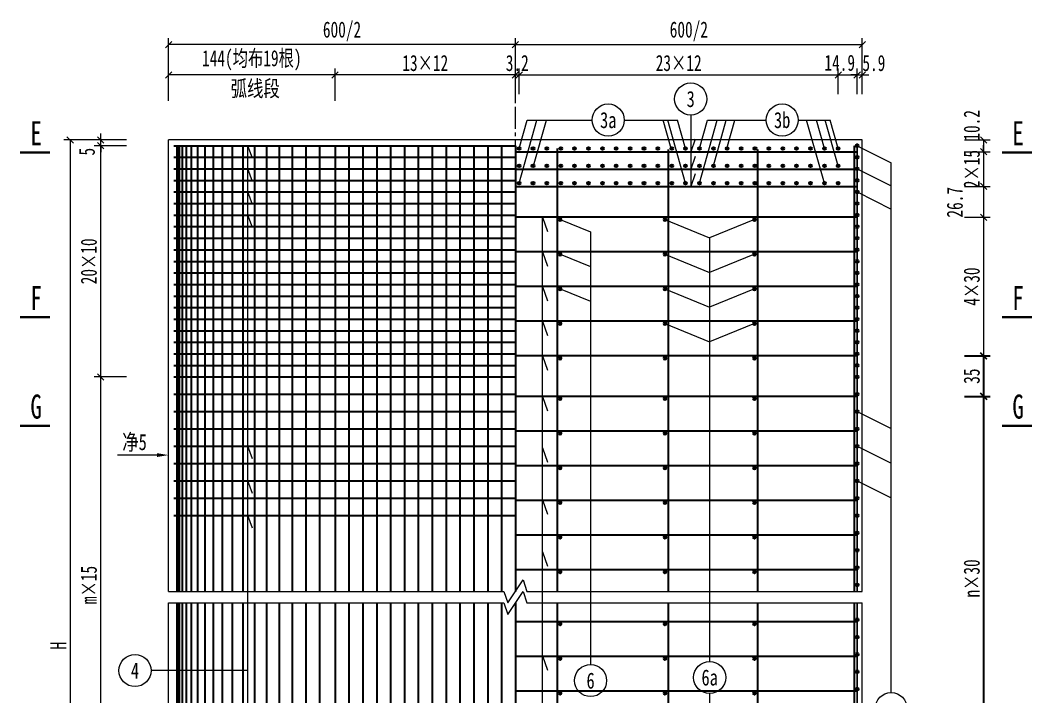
# Model space of a CAD drawing. Header units: millimetres. Extents: x 3400 to 11153, y 4569 to 11779.
# Drawn here: x 4929 to 5804, y 7214 to 7799 of the extents above; entities that cross this region are included whole.
import ezdxf
from ezdxf.enums import TextEntityAlignment as Align

# ---------------------------------------------------------------- set-up
doc = ezdxf.new("R2010")
doc.units = ezdxf.units.MM
doc.linetypes.add('CENTER2', pattern=[28.575, 19.05, -3.175, 3.175, -3.175])
doc.layers.get('0').update_dxf_attribs({"lineweight": 15})
doc.layers.get('Defpoints').update_dxf_attribs({"color": 8})
for name, color, linetype, lineweight in [('中心线', 2, 'CENTER2', 15), ('尺寸及阴影线', 4, 'Continuous', 13), ('尺寸标注', 4, 'Continuous', 13), ('文字', 7, 'Continuous', 15), ('文本', 7, 'Continuous', 15), ('标注', 4, 'Continuous', 13), ('粗线', 3, 'Continuous', 35), ('细实线', 4, 'Continuous', 15), ('细线', 4, 'Continuous', 15), ('钢筋', 1, 'Continuous', 30)]:
    doc.layers.add(name, color=color, linetype=linetype, lineweight=lineweight)
doc.styles.add('111', font='仿宋_GB2312.ttf', dxfattribs={"width": 0.7})
doc.styles.add('BM_Dim', font='仿宋_GB2312.ttf', dxfattribs={"width": 0.85})
doc.styles.add('FS', font='仿宋_GB2312.ttf', dxfattribs={"width": 0.75})
doc.styles.get("Standard").update_dxf_attribs({"font": '仿宋_GB2312.ttf'})
doc.dimstyles.new('200', dxfattribs={"dimscale": 0, "dimtxt": 2.5, "dimasz": 1, "dimexe": 1, "dimexo": 1, "dimgap": 0.6, "dimtad": 1, "dimdec": 1, "dimdsep": 46, "dimtxsty": '111', "dimblk": 'OBLIQUE', "dimcen": 0, "dimclrd": 4, "dimclre": 4, "dimclrt": 4, "dimadec": 1, "dimazin": 2, "dimtfac": 1, "dimtdec": 1, "dimtix": 1, "dimtmove": 2, "dimatfit": 3, "dimfxl": 4, "dimfxlon": 1, "dimtolj": 1, "dimlwd": -1, "dimlwe": -1, "dimarcsym": 0})

# ---------------------------------------------------------------- blocks, each defined once
blk = doc.blocks.new('DJ 22')
at = {"layer": '钢筋'}
h = blk.add_hatch(color=256, dxfattribs=at)
h.dxf.hatch_style = 1
h.paths.add_polyline_path([(1.26, 0, 1), (-1.25, 0, 1)])
blk.add_circle((0, 0), 1.25, dxfattribs=at)
blk = doc.blocks.new('_Oblique')
at = {"color": 0, "linetype": 'ByBlock', "lineweight": -2}
blk.add_line((-0.5, -0.5), (0.5, 0.5), dxfattribs=at)
blk = doc.blocks.new('*D5')
at = {"color": 4, "transparency": 16777216}
for p, q in [((4999.1, 7695.23), (4999.1, 7700.79)), ((5021.32, 7695.23), (4993.54, 7695.23)), ((4999.1, 7690.23), (4999.1, 7695.23)), ((5021.32, 7690.23), (4993.54, 7690.23)), ((4999.1, 7690.23), (4999.1, 7684.68))]:
    blk.add_line(p, q, dxfattribs=at)
at = {"layer": 'Defpoints', "color": 0, "transparency": 16777216}
for p in [(4999.1, 7695.23), (5062.2, 7695.23), (5062.2, 7690.23)]:
    blk.add_point(p, dxfattribs=at)
at = {"color": 4, "transparency": 16777216, "xscale": 5.555555555555556, "yscale": 5.555555555555556, "zscale": 5.555555555555556}
for p, rotation in [((4999.1, 7695.23), 270), ((4999.1, 7690.23), 90)]:
    blk.add_blockref('_Oblique', p, dxfattribs=dict(at, rotation=rotation))
at = {"color": 4, "transparency": 16777216, "insert": (4987.13, 7685.09), "char_height": 13.889, "attachment_point": 5, "rotation": 90, "style": '111'}
blk.add_mtext('\\A1;5', dxfattribs=at)
blk = doc.blocks.new('*D6')
at = {"color": 4, "transparency": 16777216}
for p, q in [((5021.32, 7490.23), (4993.54, 7490.23)), ((4999.1, 7130.23), (4999.1, 7490.23)), ((5021.32, 7130.23), (4993.54, 7130.23))]:
    blk.add_line(p, q, dxfattribs=at)
at = {"layer": 'Defpoints', "color": 0, "transparency": 16777216}
for p in [(4999.1, 7490.23), (5062.2, 7490.23), (5062.2, 7130.23)]:
    blk.add_point(p, dxfattribs=at)
at = {"color": 4, "transparency": 16777216, "xscale": 5.555555555555556, "yscale": 5.555555555555556, "zscale": 5.555555555555556}
for p, rotation in [((4999.1, 7490.23), 90), ((4999.1, 7130.23), 270)]:
    blk.add_blockref('_Oblique', p, dxfattribs=dict(at, rotation=rotation))
at = {"color": 4, "transparency": 16777216, "insert": (4988.82, 7310.23), "char_height": 13.889, "attachment_point": 5, "rotation": 90, "style": '111'}
blk.add_mtext('\\A1;m×15', dxfattribs=at)
blk = doc.blocks.new('*D11')
at = {"color": 4, "transparency": 16777216}
for p, q in [((4994.85, 7695.23), (4967.07, 7695.23)), ((4972.63, 7695.23), (4972.63, 6820.23)), ((4994.85, 6820.23), (4967.07, 6820.23))]:
    blk.add_line(p, q, dxfattribs=at)
at = {"layer": 'Defpoints', "color": 0, "transparency": 16777216}
for p in [(5057.78, 7695.23), (4972.63, 6820.23), (5064.37, 6820.23)]:
    blk.add_point(p, dxfattribs=at)
at = {"color": 4, "transparency": 16777216, "xscale": 5.555555555555556, "yscale": 5.555555555555556, "zscale": 5.555555555555556}
for p, rotation in [((4972.63, 7695.23), 90), ((4972.63, 6820.23), 270)]:
    blk.add_blockref('_Oblique', p, dxfattribs=dict(at, rotation=rotation))
at = {"color": 4, "transparency": 16777216, "insert": (4962.35, 7257.73), "char_height": 13.889, "attachment_point": 5, "rotation": 90, "style": '111'}
blk.add_mtext('\\A1;H', dxfattribs=at)
blk = doc.blocks.new('*D13')
at = {"color": 4, "transparency": 16777216}
for p, q in [((5201.78, 7729.22), (5201.78, 7757)), ((5357.78, 7729.22), (5357.78, 7757)), ((5357.78, 7751.44), (5201.78, 7751.44))]:
    blk.add_line(p, q, dxfattribs=at)
at = {"layer": 'Defpoints', "color": 0, "transparency": 16777216}
for p in [(5201.78, 7751.44), (5201.78, 7690.23), (5357.78, 7690.23)]:
    blk.add_point(p, dxfattribs=at)
at = {"color": 4, "transparency": 16777216, "xscale": 5.555555555555556, "yscale": 5.555555555555556, "zscale": 5.555555555555556, "rotation": 180}
blk.add_blockref('_Oblique', (5201.78, 7751.44), dxfattribs=at)
at = {"color": 4, "transparency": 16777216, "xscale": 5.555555555555556, "yscale": 5.555555555555556, "zscale": 5.555555555555556}
blk.add_blockref('_Oblique', (5357.78, 7751.44), dxfattribs=at)
at = {"color": 4, "transparency": 16777216, "insert": (5279.78, 7761.72), "char_height": 13.889, "attachment_point": 5, "style": '111'}
blk.add_mtext('\\A1;13×12', dxfattribs=at)
blk = doc.blocks.new('*D14')
at = {"color": 4, "transparency": 16777216}
for p, q in [((5057.78, 7729.22), (5057.78, 7757)), ((5201.78, 7729.22), (5201.78, 7757)), ((5201.78, 7751.44), (5057.78, 7751.44))]:
    blk.add_line(p, q, dxfattribs=at)
at = {"layer": 'Defpoints', "color": 0, "transparency": 16777216}
for p in [(5057.78, 7751.44), (5057.78, 7690.23), (5201.78, 7690.23)]:
    blk.add_point(p, dxfattribs=at)
at = {"color": 4, "transparency": 16777216, "xscale": 5.555555555555556, "yscale": 5.555555555555556, "zscale": 5.555555555555556, "rotation": 180}
blk.add_blockref('_Oblique', (5057.78, 7751.44), dxfattribs=at)
at = {"color": 4, "transparency": 16777216, "xscale": 5.555555555555556, "yscale": 5.555555555555556, "zscale": 5.555555555555556}
blk.add_blockref('_Oblique', (5201.78, 7751.44), dxfattribs=at)
at = {"color": 4, "transparency": 16777216, "insert": (5129.78, 7764.12), "char_height": 13.8889, "attachment_point": 5, "style": '111'}
blk.add_mtext('\\A1;144(均布19根)', dxfattribs=at)
blk = doc.blocks.new('*D15')
at = {"color": 4, "transparency": 16777216}
for p, q in [((5057.78, 7755.52), (5057.78, 7783.3)), ((5357.78, 7755.52), (5357.78, 7783.3)), ((5357.78, 7777.74), (5057.78, 7777.74))]:
    blk.add_line(p, q, dxfattribs=at)
at = {"layer": 'Defpoints', "color": 0, "transparency": 16777216}
for p in [(5057.78, 7777.74), (5057.78, 7695.23), (5357.78, 7695.23)]:
    blk.add_point(p, dxfattribs=at)
at = {"color": 4, "transparency": 16777216, "xscale": 5.555555555555556, "yscale": 5.555555555555556, "zscale": 5.555555555555556, "rotation": 180}
blk.add_blockref('_Oblique', (5057.78, 7777.74), dxfattribs=at)
at = {"color": 4, "transparency": 16777216, "xscale": 5.555555555555556, "yscale": 5.555555555555556, "zscale": 5.555555555555556}
blk.add_blockref('_Oblique', (5357.78, 7777.74), dxfattribs=at)
at = {"color": 4, "transparency": 16777216, "insert": (5207.78, 7789.07), "char_height": 13.889, "attachment_point": 5, "style": '111'}
blk.add_mtext('\\A1;600/2', dxfattribs=at)
blk = doc.blocks.new('*D16')
at = {"color": 4, "transparency": 16777216}
for p, q in [((5357.78, 7755.52), (5357.78, 7783.3)), ((5657.78, 7755.52), (5657.78, 7783.3)), ((5357.78, 7777.74), (5657.78, 7777.74))]:
    blk.add_line(p, q, dxfattribs=at)
at = {"layer": 'Defpoints', "color": 0, "transparency": 16777216}
for p in [(5657.78, 7777.74), (5357.78, 7695.23), (5657.78, 7695.23)]:
    blk.add_point(p, dxfattribs=at)
at = {"color": 4, "transparency": 16777216, "xscale": 5.555555555555556, "yscale": 5.555555555555556, "zscale": 5.555555555555556, "rotation": 180}
blk.add_blockref('_Oblique', (5357.78, 7777.74), dxfattribs=at)
at = {"color": 4, "transparency": 16777216, "xscale": 5.555555555555556, "yscale": 5.555555555555556, "zscale": 5.555555555555556}
blk.add_blockref('_Oblique', (5657.78, 7777.74), dxfattribs=at)
at = {"color": 4, "transparency": 16777216, "insert": (5507.78, 7789.07), "char_height": 13.889, "attachment_point": 5, "style": '111'}
blk.add_mtext('\\A1;600/2', dxfattribs=at)
blk = doc.blocks.new('*D30')
at = {"color": 4, "transparency": 16777216}
for p, q in [((5021.32, 7690.23), (4993.54, 7690.23)), ((4999.1, 7490.23), (4999.1, 7690.23)), ((5021.32, 7490.23), (4993.54, 7490.23))]:
    blk.add_line(p, q, dxfattribs=at)
at = {"layer": 'Defpoints', "color": 0, "transparency": 16777216}
for p in [(4999.1, 7690.23), (5062.2, 7690.23), (5062.2, 7490.23)]:
    blk.add_point(p, dxfattribs=at)
at = {"color": 4, "transparency": 16777216, "xscale": 5.555555555555556, "yscale": 5.555555555555556, "zscale": 5.555555555555556}
for p, rotation in [((4999.1, 7690.23), 90), ((4999.1, 7490.23), 270)]:
    blk.add_blockref('_Oblique', p, dxfattribs=dict(at, rotation=rotation))
at = {"color": 4, "transparency": 16777216, "insert": (4988.82, 7590.23), "char_height": 13.889, "attachment_point": 5, "rotation": 90, "style": '111'}
blk.add_mtext('\\A1;20×10', dxfattribs=at)
blk = doc.blocks.new('*D32')
at = {"color": 4, "transparency": 16777216}
for p, q in [((5746.09, 7695.23), (5768.31, 7695.23)), ((5762.75, 7695.23), (5762.75, 7685.05)), ((5746.09, 7685.05), (5768.31, 7685.05))]:
    blk.add_line(p, q, dxfattribs=at)
at = {"layer": 'Defpoints', "color": 0, "transparency": 16777216}
for p in [(5651.35, 7695.23), (5646.82, 7685.05), (5762.75, 7685.05)]:
    blk.add_point(p, dxfattribs=at)
at = {"color": 4, "transparency": 16777216, "xscale": 5.555555555555556, "yscale": 5.555555555555556, "zscale": 5.555555555555556}
for p, rotation in [((5762.75, 7695.23), 90), ((5762.75, 7685.05), 270)]:
    blk.add_blockref('_Oblique', p, dxfattribs=dict(at, rotation=rotation))
at = {"color": 4, "transparency": 16777216, "insert": (5752.48, 7707.88), "char_height": 13.889, "attachment_point": 5, "rotation": 90, "style": '111'}
blk.add_mtext('\\A1;10.2', dxfattribs=at)
blk = doc.blocks.new('*D33')
at = {"color": 4, "transparency": 16777216}
for p, q in [((5762.75, 7685.05), (5762.75, 7690.61)), ((5746.09, 7685.05), (5768.31, 7685.05)), ((5762.75, 7685.05), (5762.75, 7655.05)), ((5746.09, 7655.05), (5768.31, 7655.05)), ((5762.75, 7655.05), (5762.75, 7649.5))]:
    blk.add_line(p, q, dxfattribs=at)
at = {"layer": 'Defpoints', "color": 0, "transparency": 16777216}
for p in [(5643.38, 7685.05), (5643.38, 7655.05), (5762.75, 7655.05)]:
    blk.add_point(p, dxfattribs=at)
at = {"color": 4, "transparency": 16777216, "xscale": 5.555555555555556, "yscale": 5.555555555555556, "zscale": 5.555555555555556}
for p, rotation in [((5762.75, 7685.05), 270), ((5762.75, 7655.05), 90)]:
    blk.add_blockref('_Oblique', p, dxfattribs=dict(at, rotation=rotation))
at = {"color": 4, "transparency": 16777216, "insert": (5752.48, 7670.05), "char_height": 13.889, "attachment_point": 5, "rotation": 90, "style": '111'}
blk.add_mtext('\\A1;2×15', dxfattribs=at)
blk = doc.blocks.new('*D34')
at = {"color": 4, "transparency": 16777216}
for p, q in [((5746.09, 7628.39), (5768.31, 7628.39)), ((5762.75, 7628.39), (5762.75, 7508.39)), ((5746.09, 7508.39), (5768.31, 7508.39))]:
    blk.add_line(p, q, dxfattribs=at)
at = {"layer": 'Defpoints', "color": 0, "transparency": 16777216}
for p in [(5643.38, 7628.39), (5634.66, 7508.39), (5762.75, 7508.39)]:
    blk.add_point(p, dxfattribs=at)
at = {"color": 4, "transparency": 16777216, "xscale": 5.555555555555556, "yscale": 5.555555555555556, "zscale": 5.555555555555556}
for p, rotation in [((5762.75, 7628.39), 90), ((5762.75, 7508.39), 270)]:
    blk.add_blockref('_Oblique', p, dxfattribs=dict(at, rotation=rotation))
at = {"color": 4, "transparency": 16777216, "insert": (5752.48, 7568.39), "char_height": 13.889, "attachment_point": 5, "rotation": 90, "style": '111'}
blk.add_mtext('\\A1;4×30', dxfattribs=at)
blk = doc.blocks.new('*D35')
at = {"layer": 'Defpoints', "color": 0, "transparency": 16777216}
for p in [(5626.08, 7473.39), (5629.5, 7158.39), (5762.75, 7158.39)]:
    blk.add_point(p, dxfattribs=at)
at = {"layer": '钢筋', "color": 4, "transparency": 16777216}
for p, q in [((5746.09, 7473.39), (5768.31, 7473.39)), ((5762.75, 7473.39), (5762.75, 7158.39)), ((5746.09, 7158.39), (5768.31, 7158.39))]:
    blk.add_line(p, q, dxfattribs=at)
at = {"layer": '钢筋', "color": 4, "transparency": 16777216, "xscale": 5.555555555555556, "yscale": 5.555555555555556, "zscale": 5.555555555555556}
for p, rotation in [((5762.75, 7473.39), 90), ((5762.75, 7158.39), 270)]:
    blk.add_blockref('_Oblique', p, dxfattribs=dict(at, rotation=rotation))
at = {"layer": '钢筋', "color": 4, "transparency": 16777216, "insert": (5752.48, 7315.89), "char_height": 13.889, "attachment_point": 5, "rotation": 90, "style": '111'}
blk.add_mtext('\\A1;n×30', dxfattribs=at)
blk = doc.blocks.new('*D38')
at = {"color": 4, "transparency": 16777216}
for p, q in [((5360.99, 7734.77), (5360.99, 7757)), ((5636.99, 7734.77), (5636.99, 7757)), ((5360.99, 7751.44), (5636.99, 7751.44))]:
    blk.add_line(p, q, dxfattribs=at)
at = {"layer": 'Defpoints', "color": 0, "transparency": 16777216}
for p in [(5636.99, 7751.44), (5360.99, 7687.89), (5636.99, 7687.89)]:
    blk.add_point(p, dxfattribs=at)
at = {"color": 4, "transparency": 16777216, "xscale": 5.555555555555556, "yscale": 5.555555555555556, "zscale": 5.555555555555556, "rotation": 180}
blk.add_blockref('_Oblique', (5360.99, 7751.44), dxfattribs=at)
at = {"color": 4, "transparency": 16777216, "xscale": 5.555555555555556, "yscale": 5.555555555555556, "zscale": 5.555555555555556}
blk.add_blockref('_Oblique', (5636.99, 7751.44), dxfattribs=at)
at = {"color": 4, "transparency": 16777216, "insert": (5498.99, 7761.72), "char_height": 13.889, "attachment_point": 5, "style": '111'}
blk.add_mtext('\\A1;23×12', dxfattribs=at)
blk = doc.blocks.new('*D43')
at = {"layer": 'Defpoints', "color": 0, "transparency": 16777216}
for p in [(5634.66, 7508.39), (5634.66, 7473.39), (5762.75, 7473.39)]:
    blk.add_point(p, dxfattribs=at)
at = {"layer": '钢筋', "color": 4, "transparency": 16777216}
for p, q in [((5746.09, 7508.39), (5768.31, 7508.39)), ((5762.75, 7508.39), (5762.75, 7473.39)), ((5746.09, 7473.39), (5768.31, 7473.39))]:
    blk.add_line(p, q, dxfattribs=at)
at = {"layer": '钢筋', "color": 4, "transparency": 16777216, "xscale": 5.555555555555556, "yscale": 5.555555555555556, "zscale": 5.555555555555556}
for p, rotation in [((5762.75, 7508.39), 90), ((5762.75, 7473.39), 270)]:
    blk.add_blockref('_Oblique', p, dxfattribs=dict(at, rotation=rotation))
at = {"layer": '钢筋', "color": 4, "transparency": 16777216, "insert": (5752.48, 7490.89), "char_height": 13.889, "attachment_point": 5, "rotation": 90, "style": '111'}
blk.add_mtext('\\A1;35', dxfattribs=at)
blk = doc.blocks.new('*D44')
at = {"color": 4, "transparency": 16777216}
for p, q in [((5746.09, 7655.05), (5768.31, 7655.05)), ((5762.75, 7655.05), (5762.75, 7628.39)), ((5746.09, 7628.39), (5768.31, 7628.39))]:
    blk.add_line(p, q, dxfattribs=at)
at = {"layer": 'Defpoints', "color": 0, "transparency": 16777216}
for p in [(5643.38, 7655.05), (5643.38, 7628.39), (5762.75, 7628.39)]:
    blk.add_point(p, dxfattribs=at)
at = {"color": 4, "transparency": 16777216, "xscale": 5.555555555555556, "yscale": 5.555555555555556, "zscale": 5.555555555555556}
for p, rotation in [((5762.75, 7655.05), 90), ((5762.75, 7628.39), 270)]:
    blk.add_blockref('_Oblique', p, dxfattribs=dict(at, rotation=rotation))
at = {"color": 4, "transparency": 16777216, "insert": (5737.87, 7641.29), "char_height": 13.889, "attachment_point": 5, "rotation": 90, "style": '111'}
blk.add_mtext('\\A1;26.7', dxfattribs=at)
blk = doc.blocks.new('*D55')
at = {"layer": 'Defpoints', "color": 0, "transparency": 16777216}
for p in [(5360.99, 7751.44), (5357.78, 7685.05), (5360.99, 7687.89)]:
    blk.add_point(p, dxfattribs=at)
at = {"layer": '细线', "color": 4, "transparency": 16777216}
for p, q in [((5357.78, 7734.77), (5357.78, 7757)), ((5360.99, 7734.77), (5360.99, 7757)), ((5357.78, 7751.44), (5352.22, 7751.44)), ((5357.78, 7751.44), (5360.99, 7751.44)), ((5360.99, 7751.44), (5366.54, 7751.44))]:
    blk.add_line(p, q, dxfattribs=at)
at = {"layer": '细线', "color": 4, "transparency": 16777216, "xscale": 5.555555555555554, "yscale": 5.555555555555554, "zscale": 5.555555555555554}
blk.add_blockref('_Oblique', (5357.78, 7751.44), dxfattribs=at)
at = {"layer": '细线', "color": 4, "transparency": 16777216, "xscale": 5.555555555555554, "yscale": 5.555555555555554, "zscale": 5.555555555555554, "rotation": 180}
blk.add_blockref('_Oblique', (5360.99, 7751.44), dxfattribs=at)
at = {"layer": '细线', "color": 4, "transparency": 16777216, "insert": (5359.38, 7761.72), "char_height": 13.889, "attachment_point": 5, "style": '111'}
blk.add_mtext('\\A1;3.2', dxfattribs=at)
blk = doc.blocks.new('*D56')
at = {"layer": 'Defpoints', "color": 0, "transparency": 16777216}
for p in [(5653.36, 7751.44), (5636.99, 7687.89), (5653.36, 7690.23)]:
    blk.add_point(p, dxfattribs=at)
at = {"layer": '细线', "color": 4, "transparency": 16777216}
for p, q in [((5636.99, 7734.77), (5636.99, 7757)), ((5653.36, 7734.77), (5653.36, 7757)), ((5636.99, 7751.44), (5653.36, 7751.44))]:
    blk.add_line(p, q, dxfattribs=at)
at = {"layer": '细线', "color": 4, "transparency": 16777216, "xscale": 5.555555555555554, "yscale": 5.555555555555554, "zscale": 5.555555555555554, "rotation": 180}
blk.add_blockref('_Oblique', (5636.99, 7751.44), dxfattribs=at)
at = {"layer": '细线', "color": 4, "transparency": 16777216, "xscale": 5.555555555555554, "yscale": 5.555555555555554, "zscale": 5.555555555555554}
blk.add_blockref('_Oblique', (5653.36, 7751.44), dxfattribs=at)
at = {"layer": '细线', "color": 4, "transparency": 16777216, "insert": (5638.28, 7761.91), "char_height": 13.889, "attachment_point": 5, "style": '111'}
blk.add_mtext('\\A1;14.9', dxfattribs=at)
blk = doc.blocks.new('*D57')
at = {"layer": 'Defpoints', "color": 0, "transparency": 16777216}
for p in [(5657.78, 7751.44), (5653.36, 7690.23), (5657.78, 7690.23)]:
    blk.add_point(p, dxfattribs=at)
at = {"layer": '细线', "color": 4, "transparency": 16777216}
for p, q in [((5653.36, 7734.77), (5653.36, 7757)), ((5657.78, 7734.77), (5657.78, 7757)), ((5653.36, 7751.44), (5647.8, 7751.44)), ((5653.36, 7751.44), (5657.78, 7751.44)), ((5657.78, 7751.44), (5663.33, 7751.44))]:
    blk.add_line(p, q, dxfattribs=at)
at = {"layer": '细线', "color": 4, "transparency": 16777216, "xscale": 5.555555555555554, "yscale": 5.555555555555554, "zscale": 5.555555555555554}
blk.add_blockref('_Oblique', (5653.36, 7751.44), dxfattribs=at)
at = {"layer": '细线', "color": 4, "transparency": 16777216, "xscale": 5.555555555555554, "yscale": 5.555555555555554, "zscale": 5.555555555555554, "rotation": 180}
blk.add_blockref('_Oblique', (5657.78, 7751.44), dxfattribs=at)
at = {"layer": '细线', "color": 4, "transparency": 16777216, "insert": (5667.8, 7761.72), "char_height": 13.889, "attachment_point": 5, "style": '111'}
blk.add_mtext('\\A1;5.9', dxfattribs=at)

msp = doc.modelspace()

# ---------------------------------------------------------------- linework, layer by layer
at = {"layer": 'Defpoints'}
for p, q in [((5653.36, 7304.73), (5653.36, 7690.23)), ((5653.36, 6585.23), (5653.36, 7294.73))]:
    msp.add_line(p, q, dxfattribs=at)
at = {"layer": '中心线'}
for p, q in [((5357.78, 7304.73), (5357.78, 7745.14)), ((5357.78, 6560.39), (5357.78, 7294.73))]:
    msp.add_line(p, q, dxfattribs=at)
at = {"layer": '尺寸及阴影线'}
msp.add_line((5047.7, 7422.62), (5013.65, 7422.62), dxfattribs=at)
msp.add_solid([(5047.7, 7424.3), (5047.7, 7420.94), (5057.78, 7422.62)], dxfattribs=at)
at = {"layer": '尺寸标注'}
for centre in [(5509.38, 7730.67), (5438.05, 7712.46), (5588.49, 7712.46), (5028.74, 7236.18), (5422.79, 7227.52), (5525.78, 7230.23), (5682.78, 7203.24)]:
    msp.add_circle(centre, 13.89, dxfattribs=at)
at = {"layer": '标注'}
for p, q in [((5509.38, 7716.78), (5509.38, 7655.05)), ((5513.37, 7695.86), (5509.38, 7685.05)), ((5126.36, 6640.23), (5126.36, 7690.23)), ((5130.36, 7679.43), (5126.36, 7690.23)), ((5513.37, 7680.86), (5509.38, 7670.05)), ((5130.36, 7659.43), (5126.36, 7670.23)), ((5513.37, 7665.86), (5509.38, 7655.05)), ((5130.36, 7639.43), (5126.36, 7650.23)), ((5130.36, 7619.43), (5126.36, 7630.23)), ((5130.36, 7419.43), (5126.36, 7430.23)), ((5130.36, 7389.43), (5126.36, 7400.23)), ((5130.36, 7359.43), (5126.36, 7370.23)), ((5126.36, 7236.18), (5042.63, 7236.18))]:
    msp.add_line(p, q, dxfattribs=at)
at = {"layer": '粗线'}
for p, q in [((4955.07, 7684.53), (4929.47, 7684.53)), ((5804.38, 7684.53), (5778.78, 7684.53)), ((4955.07, 7542), (4929.47, 7542)), ((5804.38, 7542), (5778.78, 7542)), ((4955.07, 7448.06), (4929.47, 7448.06)), ((5804.38, 7448.06), (5778.78, 7448.06))]:
    msp.add_line(p, q, dxfattribs=at)
at = {"layer": '细实线'}
for p, q in [((5360.99, 7687.89), (5367.92, 7712.46)), ((5360.99, 7657.89), (5376.39, 7712.46)), ((5367.92, 7712.46), (5424.16, 7712.46)), ((5373.49, 7672.89), (5384.66, 7712.46)), ((5451.94, 7712.46), (5498.05, 7712.46)), ((5492.49, 7687.89), (5485.55, 7712.46)), ((5504.99, 7657.89), (5489.58, 7712.46)), ((5504.99, 7687.89), (5498.05, 7712.46)), ((5516.99, 7687.89), (5523.92, 7712.46)), ((5516.99, 7657.89), (5532.39, 7712.46)), ((5523.92, 7712.46), (5574.6, 7712.46)), ((5528.99, 7672.89), (5540.16, 7712.46)), ((5540.73, 7687.89), (5547.67, 7712.46)), ((5602.38, 7712.46), (5630.05, 7712.46)), ((5624.99, 7657.89), (5609.58, 7712.46)), ((5624.99, 7687.89), (5618.05, 7712.46)), ((5636.99, 7672.89), (5625.81, 7712.46)), ((5636.99, 7687.89), (5630.05, 7712.46)), ((5657.78, 7695.23), (5057.78, 7695.23)), ((5057.78, 7304.73), (5057.78, 7695.23)), ((5657.78, 7304.73), (5657.78, 7695.23)), ((5653.36, 7690.23), (5682.78, 7675.5)), ((5682.78, 7217.12), (5682.78, 7675.5)), ((5653.36, 7670.23), (5682.78, 7655.5)), ((5653.36, 7650.23), (5682.78, 7635.5)), ((5653.36, 7460.23), (5682.78, 7445.5)), ((5653.36, 7430.23), (5682.78, 7415.5)), ((5653.36, 7400.23), (5682.78, 7385.5)), ((5057.78, 6820.23), (5057.78, 7294.73)), ((5657.78, 6820.23), (5657.78, 7294.73))]:
    msp.add_line(p, q, dxfattribs=at)
for points in [[(5057.78, 7304.73), (5347.78, 7304.73), (5351.11, 7294.73), (5364.44, 7314.73), (5367.78, 7304.73), (5657.78, 7304.73)], [(5057.78, 7294.73), (5347.78, 7294.73), (5351.11, 7284.73), (5364.44, 7304.73), (5367.78, 7294.73), (5657.78, 7294.73)]]:
    msp.add_lwpolyline(points, dxfattribs=at)
at = {"layer": '细线'}
for p, q in [((5381.29, 6571.97), (5381.29, 7628.39)), ((5381.29, 7628.39), (5385.48, 7615.95)), ((5396.49, 7626.55), (5422.79, 7615.64)), ((5487.07, 7626.55), (5525.78, 7610.49)), ((5564.49, 7626.55), (5525.78, 7610.49)), ((5422.79, 7615.64), (5422.79, 7241.41)), ((5525.78, 7610.49), (5525.78, 7244.12)), ((5381.29, 7598.39), (5385.48, 7585.95)), ((5396.49, 7596.55), (5422.79, 7585.64)), ((5487.07, 7596.55), (5525.78, 7580.49)), ((5564.49, 7596.55), (5525.78, 7580.49)), ((5381.29, 7568.39), (5385.48, 7555.95)), ((5396.49, 7566.55), (5422.79, 7555.64)), ((5487.07, 7566.55), (5525.78, 7550.49)), ((5564.49, 7566.55), (5525.78, 7550.49)), ((5381.29, 7538.39), (5385.48, 7525.95)), ((5487.07, 7536.55), (5525.78, 7520.49)), ((5564.49, 7536.55), (5525.78, 7520.49)), ((5381.29, 7508.39), (5385.48, 7495.95)), ((5381.29, 7473.39), (5385.48, 7460.95)), ((5381.29, 7428.86), (5385.48, 7416.42)), ((5381.29, 7383.86), (5385.48, 7371.42)), ((5381.29, 7338.86), (5385.48, 7326.42)), ((5381.29, 7248.86), (5385.48, 7236.42)), ((5525.78, 7216.34), (5525.78, 6622.61))]:
    msp.add_line(p, q, dxfattribs=at)
at = {"layer": '钢筋'}
for p, q in [((5062.2, 7690.23), (5357.78, 7690.23)), ((5064.91, 7690.23), (5064.91, 7304.73)), ((5065.41, 7690.23), (5065.41, 7304.73)), ((5066.94, 7690.23), (5066.94, 7304.73)), ((5069.46, 7690.23), (5069.46, 7304.73)), ((5072.96, 7690.23), (5072.96, 7304.73)), ((5077.43, 7690.23), (5077.43, 7304.73)), ((5082.82, 7690.23), (5082.82, 7304.73)), ((5089.08, 7690.23), (5089.08, 7304.73)), ((5096.22, 7690.23), (5096.22, 7304.73)), ((5104.14, 7690.23), (5104.14, 7304.73)), ((5112.79, 7690.23), (5112.79, 7304.73)), ((5122.12, 7690.23), (5122.12, 7304.73)), ((5132.06, 7690.23), (5132.06, 7304.73)), ((5142.54, 7690.23), (5142.54, 7304.73)), ((5153.48, 7690.23), (5153.48, 7304.73)), ((5164.8, 7690.23), (5164.8, 7304.73)), ((5176.44, 7690.23), (5176.44, 7304.73)), ((5188.29, 7690.23), (5188.29, 7304.73)), ((5201.78, 7690.23), (5201.78, 7304.73)), ((5213.78, 7690.23), (5213.78, 7304.73)), ((5225.78, 7690.23), (5225.78, 7304.73)), ((5237.78, 7690.23), (5237.78, 7304.73)), ((5249.78, 7690.23), (5249.78, 7304.73)), ((5261.78, 7690.23), (5261.78, 7304.73)), ((5273.78, 7690.23), (5273.78, 7304.73)), ((5285.78, 7690.23), (5285.78, 7304.73)), ((5297.78, 7690.23), (5297.78, 7304.73)), ((5309.78, 7690.23), (5309.78, 7304.73)), ((5321.78, 7690.23), (5321.78, 7304.73)), ((5333.78, 7690.23), (5333.78, 7304.73)), ((5345.78, 7690.23), (5345.78, 7304.73)), ((5357.78, 7690.23), (5357.78, 7304.73)), ((5357.78, 7685.05), (5653.36, 7685.05)), ((5393.78, 7687.89), (5393.78, 7304.73)), ((5489.78, 7687.02), (5489.78, 7304.73)), ((5567.2, 7687.02), (5567.2, 7304.73)), ((5650.65, 7690.23), (5650.65, 7304.73)), ((5062.2, 7680.23), (5357.78, 7680.23)), ((5062.2, 7670.23), (5357.78, 7670.23)), ((5357.78, 7670.05), (5653.36, 7670.05)), ((5062.2, 7660.23), (5357.78, 7660.23)), ((5062.2, 7650.23), (5357.78, 7650.23)), ((5357.78, 7655.05), (5653.36, 7655.05)), ((5062.2, 7640.23), (5357.78, 7640.23)), ((5062.2, 7630.23), (5357.78, 7630.23)), ((5653.36, 7628.39), (5357.78, 7628.39)), ((5062.2, 7620.23), (5357.78, 7620.23)), ((5062.2, 7610.23), (5357.78, 7610.23)), ((5062.2, 7600.23), (5357.78, 7600.23)), ((5653.36, 7598.39), (5357.78, 7598.39)), ((5062.2, 7590.23), (5357.78, 7590.23)), ((5062.2, 7580.23), (5357.78, 7580.23)), ((5062.2, 7570.23), (5357.78, 7570.23)), ((5653.36, 7568.39), (5357.78, 7568.39)), ((5062.2, 7560.23), (5357.78, 7560.23)), ((5062.2, 7550.23), (5357.78, 7550.23)), ((5062.2, 7540.23), (5357.78, 7540.23)), ((5653.36, 7538.39), (5357.78, 7538.39)), ((5062.2, 7530.23), (5357.78, 7530.23)), ((5062.2, 7520.23), (5357.78, 7520.23)), ((5062.2, 7510.23), (5357.78, 7510.23)), ((5653.36, 7508.39), (5357.78, 7508.39)), ((5062.2, 7500.23), (5357.78, 7500.23)), ((5062.2, 7490.23), (5357.78, 7490.23)), ((5062.2, 7475.23), (5357.78, 7475.23)), ((5653.36, 7473.39), (5357.78, 7473.39)), ((5062.2, 7460.23), (5357.78, 7460.23)), ((5062.2, 7445.23), (5357.78, 7445.23)), ((5653.36, 7443.39), (5357.78, 7443.39)), ((5062.2, 7430.23), (5357.78, 7430.23)), ((5062.2, 7415.23), (5357.78, 7415.23)), ((5653.36, 7413.39), (5357.78, 7413.39)), ((5062.2, 7400.23), (5357.78, 7400.23)), ((5062.2, 7385.23), (5357.78, 7385.23)), ((5653.36, 7383.39), (5357.78, 7383.39)), ((5062.2, 7370.23), (5357.78, 7370.23)), ((5653.36, 7353.39), (5357.78, 7353.39)), ((5653.36, 7323.39), (5357.78, 7323.39)), ((5064.91, 7294.73), (5064.91, 6585.23)), ((5065.41, 7294.73), (5065.41, 6585.23)), ((5066.94, 7294.73), (5066.94, 6585.23)), ((5069.46, 7294.73), (5069.46, 6585.23)), ((5072.96, 7294.73), (5072.96, 6585.23)), ((5077.43, 7294.73), (5077.43, 6585.23)), ((5082.82, 7294.73), (5082.82, 6585.23)), ((5089.08, 7294.73), (5089.08, 6585.23)), ((5096.22, 7294.73), (5096.22, 6585.23)), ((5104.14, 7294.73), (5104.14, 6585.23)), ((5112.79, 7294.73), (5112.79, 6585.23)), ((5122.12, 7294.73), (5122.12, 6585.23)), ((5132.06, 7294.73), (5132.06, 6585.23)), ((5142.54, 7294.73), (5142.54, 6585.23)), ((5153.48, 7294.73), (5153.48, 6585.23)), ((5164.8, 7294.73), (5164.8, 6585.23)), ((5176.44, 7294.73), (5176.44, 6585.23)), ((5188.29, 7294.73), (5188.29, 6585.23)), ((5201.78, 7294.73), (5201.78, 6585.23)), ((5213.78, 7294.73), (5213.78, 6585.23)), ((5225.78, 7294.73), (5225.78, 6585.23)), ((5237.78, 7294.73), (5237.78, 6585.23)), ((5249.78, 7294.73), (5249.78, 6585.23)), ((5261.78, 7294.73), (5261.78, 6585.23)), ((5273.78, 7294.73), (5273.78, 6585.23)), ((5285.78, 7294.73), (5285.78, 6585.23)), ((5297.78, 7294.73), (5297.78, 6585.23)), ((5309.78, 7294.73), (5309.78, 6585.23)), ((5321.78, 7294.73), (5321.78, 6585.23)), ((5333.78, 7294.73), (5333.78, 6585.23)), ((5345.78, 7294.73), (5345.78, 6585.23)), ((5357.78, 7294.73), (5357.78, 6585.23)), ((5393.78, 7294.73), (5393.78, 6585.23)), ((5489.78, 7294.73), (5489.78, 6585.23)), ((5567.2, 7294.73), (5567.2, 6585.23)), ((5650.65, 7294.73), (5650.65, 6585.23)), ((5653.36, 7278.39), (5357.78, 7278.39)), ((5653.36, 7248.39), (5357.78, 7248.39)), ((5653.36, 7218.39), (5357.78, 7218.39))]:
    msp.add_line(p, q, dxfattribs=at)

# ---------------------------------------------------------------- block references
for p in [(5653.36, 7690.23), (5360.99, 7687.89), (5372.99, 7687.89), (5384.99, 7687.89), (5396.99, 7687.89), (5408.99, 7687.89), (5420.99, 7687.89), (5432.99, 7687.89), (5444.99, 7687.89), (5456.99, 7687.89), (5468.99, 7687.89), (5480.99, 7687.89), (5492.99, 7687.89), (5504.99, 7687.89), (5516.99, 7687.89), (5528.99, 7687.89), (5540.99, 7687.89), (5552.99, 7687.89), (5564.99, 7687.89), (5576.99, 7687.89), (5600.99, 7687.89), (5612.99, 7687.89), (5624.99, 7687.89), (5636.99, 7687.89), (5360.99, 7672.89), (5372.99, 7672.89), (5384.99, 7672.89), (5396.99, 7672.89), (5408.99, 7672.89), (5420.99, 7672.89), (5432.99, 7672.89), (5444.99, 7672.89), (5456.99, 7672.89), (5468.99, 7672.89), (5480.99, 7672.89), (5492.99, 7672.89), (5504.99, 7672.89), (5516.99, 7672.89), (5528.99, 7672.89), (5540.99, 7672.89), (5552.99, 7672.89), (5564.99, 7672.89), (5576.99, 7672.89), (5600.99, 7672.89), (5612.99, 7672.89), (5624.99, 7672.89), (5636.99, 7672.89), (5653.36, 7680.23), (5653.36, 7670.23), (5360.99, 7657.89), (5372.99, 7657.89), (5384.99, 7657.89), (5396.99, 7657.89), (5408.99, 7657.89), (5420.99, 7657.89), (5432.99, 7657.89), (5444.99, 7657.89), (5456.99, 7657.89), (5468.99, 7657.89), (5480.99, 7657.89), (5492.99, 7657.89), (5504.99, 7657.89), (5516.99, 7657.89), (5528.99, 7657.89), (5540.99, 7657.89), (5552.99, 7657.89), (5564.99, 7657.89), (5576.99, 7657.89), (5600.99, 7657.89), (5612.99, 7657.89), (5624.99, 7657.89), (5636.99, 7657.89), (5653.36, 7660.23), (5653.36, 7650.23), (5653.36, 7640.23), (5653.36, 7630.23), (5653.36, 7620.23), (5653.36, 7610.23), (5653.36, 7600.23), (5653.36, 7590.23), (5653.36, 7580.23), (5653.36, 7570.23), (5653.36, 7560.23), (5653.36, 7550.23), (5653.36, 7540.23), (5653.36, 7530.23), (5653.36, 7520.23), (5653.36, 7510.23), (5653.36, 7500.23), (5653.36, 7490.23), (5653.36, 7475.23), (5653.36, 7460.23), (5653.36, 7445.23), (5653.36, 7430.23), (5653.36, 7415.23), (5653.36, 7400.23), (5653.36, 7385.23), (5653.36, 7370.23), (5653.36, 7355.23), (5653.36, 7340.23), (5653.36, 7325.23), (5653.36, 7310.23), (5653.36, 7280.23), (5653.36, 7265.23), (5653.36, 7250.23), (5653.36, 7235.23), (5653.36, 7220.23)]:
    msp.add_blockref('DJ 22', p)
at = {"xscale": -1, "rotation": 180}
for p in [(5396.49, 7626.55), (5487.07, 7626.55), (5564.49, 7626.55), (5396.49, 7596.55), (5487.07, 7596.55), (5564.49, 7596.55), (5396.49, 7566.55), (5487.07, 7566.55), (5564.49, 7566.55), (5396.49, 7536.55), (5487.07, 7536.55), (5564.49, 7536.55), (5396.49, 7506.55), (5487.07, 7506.55), (5564.49, 7506.55), (5396.49, 7471.55), (5487.07, 7471.55), (5564.49, 7471.55), (5396.49, 7441.55), (5487.07, 7441.55), (5564.49, 7441.55), (5396.49, 7411.55), (5487.07, 7411.55), (5564.49, 7411.55), (5396.49, 7381.55), (5487.07, 7381.55), (5564.49, 7381.55), (5396.49, 7351.55), (5487.07, 7351.55), (5564.49, 7351.55), (5396.49, 7321.55), (5487.07, 7321.55), (5564.49, 7321.55), (5396.49, 7276.55), (5487.07, 7276.55), (5564.49, 7276.55), (5396.49, 7246.55), (5487.07, 7246.55), (5564.49, 7246.55), (5396.49, 7216.55), (5487.07, 7216.55), (5564.49, 7216.55)]:
    msp.add_blockref('DJ 22', p, dxfattribs=at)
at = {"layer": '钢筋'}
for p in [(5588.99, 7687.89), (5588.99, 7672.89), (5588.99, 7657.89)]:
    msp.add_blockref('DJ 22', p, dxfattribs=at)

# ---------------------------------------------------------------- texts
at = {"layer": '尺寸及阴影线', "width": 0.75}
msp.add_text('净5', height=13.889, dxfattribs=at).set_placement((5017.66, 7426.94))
at = {"layer": '文字', "style": 'BM_Dim', "width": 0.7}
for s, p in [('E', (4943.24, 7690.64)), ('E', (5792.55, 7690.64)), ('F', (4943.24, 7548.11)), ('F', (5792.55, 7548.11)), ('G', (4943.24, 7454.17)), ('G', (5792.55, 7454.17))]:
    msp.add_text(s, height=20.83, dxfattribs=at).set_placement(p, align=Align.CENTER)
at = {"layer": '文本', "color": 4, "style": 'FS', "width": 0.75}
for s, height, p in [('弧线段', 13.889, (5132.78, 7739.73)), ('3', 13.89, (5509.38, 7730.67)), ('3a', 13.889, (5438.05, 7712.46)), ('3b', 13.889, (5588.49, 7712.46)), ('4', 13.89, (5028.74, 7236.18)), ('6a', 13.889, (5525.78, 7230.23)), ('6', 13.89, (5422.79, 7227.52))]:
    msp.add_text(s, height=height, dxfattribs=at).set_placement(p, align=Align.MIDDLE_CENTER)

# ---------------------------------------------------------------- dimensions: what is measured, and where the dimension line sits
for base, p1, p2, text, override, picture, middle in [((5057.78, 7777.74), (5357.78, 7695.23), (5057.78, 7695.23), '600/2', {"dimscale": 5.555556, "dimblk": 'Oblique'}, '*D15', (5207.78, 7789.07)), ((5057.78, 7751.44), (5201.78, 7690.23), (5057.78, 7690.23), '144(均布19根)', {"dimscale": 5.555556, "dimtxsty": '111', "dimblk": 'Oblique'}, '*D14', (5129.78, 7764.12)), ((5201.78, 7751.44), (5357.78, 7690.23), (5201.78, 7690.23), '13×12', {"dimscale": 5.555556, "dimblk": 'Oblique'}, '*D13', (5279.78, 7761.72)), ((5636.99, 7751.44), (5360.99, 7687.89), (5636.99, 7687.89), '23×12', {"dimscale": 5.555556, "dimfxl": 3, "dimarcsym": 1}, '*D38', (5498.99, 7761.72))]:
    dim = msp.add_linear_dim(base=base, p1=p1, p2=p2, text=text, dimstyle='200', override=override)
    dim.commit()
    dim.dimension.update_dxf_attribs({"geometry": picture, "text_midpoint": middle})
for base, p1, p2, angle, text, override, picture, middle in [((5657.78, 7777.74), (5357.78, 7695.23), (5657.78, 7695.23), 180, '600/2', {"dimscale": 5.555556, "dimblk": 'Oblique'}, '*D16', (5507.78, 7789.07)), ((4972.63, 6820.23), (5057.78, 7695.23), (5064.37, 6820.23), 90, 'H', {"dimscale": 5.555556, "dimtxsty": '111', "dimblk": 'Oblique'}, '*D11', (4962.35, 7257.73)), ((4999.1, 7690.23), (5062.2, 7490.23), (5062.2, 7690.23), 90, '20×10', {"dimscale": 5.555556, "dimtxsty": '111', "dimblk": 'Oblique'}, '*D30', (4988.82, 7590.23)), ((5762.75, 7655.05), (5643.38, 7685.05), (5643.38, 7655.05), 90, '2×15', {"dimscale": 5.555556, "dimfxl": 3, "dimarcsym": 1}, '*D33', (5752.48, 7670.05)), ((5762.75, 7508.39), (5643.38, 7628.39), (5634.66, 7508.39), 90, '4×30', {"dimscale": 5.555556, "dimfxl": 3, "dimarcsym": 1}, '*D34', (5752.48, 7568.39)), ((4999.1, 7490.23), (5062.2, 7130.23), (5062.2, 7490.23), 90, 'm×15', {"dimscale": 5.555556, "dimtxsty": '111', "dimblk": 'Oblique'}, '*D6', (4988.82, 7310.23))]:
    dim = msp.add_linear_dim(base=base, p1=p1, p2=p2, angle=angle, text=text, dimstyle='200', override=override)
    dim.commit()
    dim.dimension.update_dxf_attribs({"geometry": picture, "text_midpoint": middle})
for base, p1, p2, picture, middle in [((5762.75, 7685.05), (5651.35, 7695.23), (5646.82, 7685.05), '*D32', (5752.48, 7707.88)), ((5762.75, 7628.39), (5643.38, 7655.05), (5643.38, 7628.39), '*D44', (5737.87, 7641.29))]:
    dim = msp.add_linear_dim(base=base, p1=p1, p2=p2, angle=90, dimstyle='200', override={"dimscale": 5.555556, "dimfxl": 3, "dimarcsym": 1})
    dim.commit()
    dim.dimension.update_dxf_attribs({"geometry": picture, "text_midpoint": middle, "dimtype": 160})
dim = msp.add_linear_dim(base=(4999.1, 7695.23), p1=(5062.2, 7690.23), p2=(5062.2, 7695.23), angle=90, text='5', dimstyle='200', override={"dimscale": 5.555556, "dimblk": 'Oblique'})
dim.commit()
dim.dimension.update_dxf_attribs({"geometry": '*D5', "text_midpoint": (4987.13, 7685.09), "dimtype": 160})
at = {"layer": '细线'}
dim = msp.add_linear_dim(base=(5360.99, 7751.44), p1=(5357.78, 7685.05), p2=(5360.99, 7687.89), dimstyle='200', override={"dimscale": 5.555556, "dimfxl": 3, "dimarcsym": 2}, dxfattribs=at)
dim.commit()
dim.dimension.update_dxf_attribs({"geometry": '*D55', "text_midpoint": (5359.38, 7761.72)})
for base, p1, p2, text, picture, middle in [((5653.36, 7751.44), (5636.99, 7687.89), (5653.36, 7690.23), '14.9', '*D56', (5638.28, 7761.91)), ((5657.78, 7751.44), (5653.36, 7690.23), (5657.78, 7690.23), '5.9', '*D57', (5667.8, 7761.72))]:
    dim = msp.add_linear_dim(base=base, p1=p1, p2=p2, text=text, dimstyle='200', override={"dimscale": 5.555556, "dimfxl": 3, "dimarcsym": 2}, dxfattribs=at)
    dim.commit()
    dim.dimension.update_dxf_attribs({"geometry": picture, "text_midpoint": middle, "dimtype": 160})
at = {"layer": '钢筋'}
dim = msp.add_linear_dim(base=(5762.75, 7473.39), p1=(5634.66, 7508.39), p2=(5634.66, 7473.39), angle=90, dimstyle='200', override={"dimscale": 5.555556, "dimfxl": 3, "dimarcsym": 1}, dxfattribs=at)
dim.commit()
dim.dimension.update_dxf_attribs({"geometry": '*D43', "text_midpoint": (5752.48, 7490.89)})
dim = msp.add_linear_dim(base=(5762.75, 7158.39), p1=(5626.08, 7473.39), p2=(5629.5, 7158.39), angle=90, text='n×30', dimstyle='200', override={"dimscale": 5.555556, "dimfxl": 3, "dimarcsym": 1}, dxfattribs=at)
dim.commit()
dim.dimension.update_dxf_attribs({"geometry": '*D35', "text_midpoint": (5752.48, 7315.89)})

doc.saveas('drawing.dxf')
